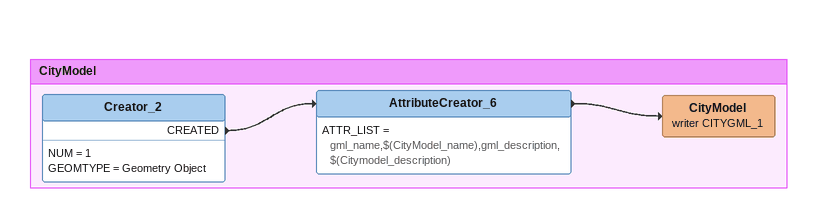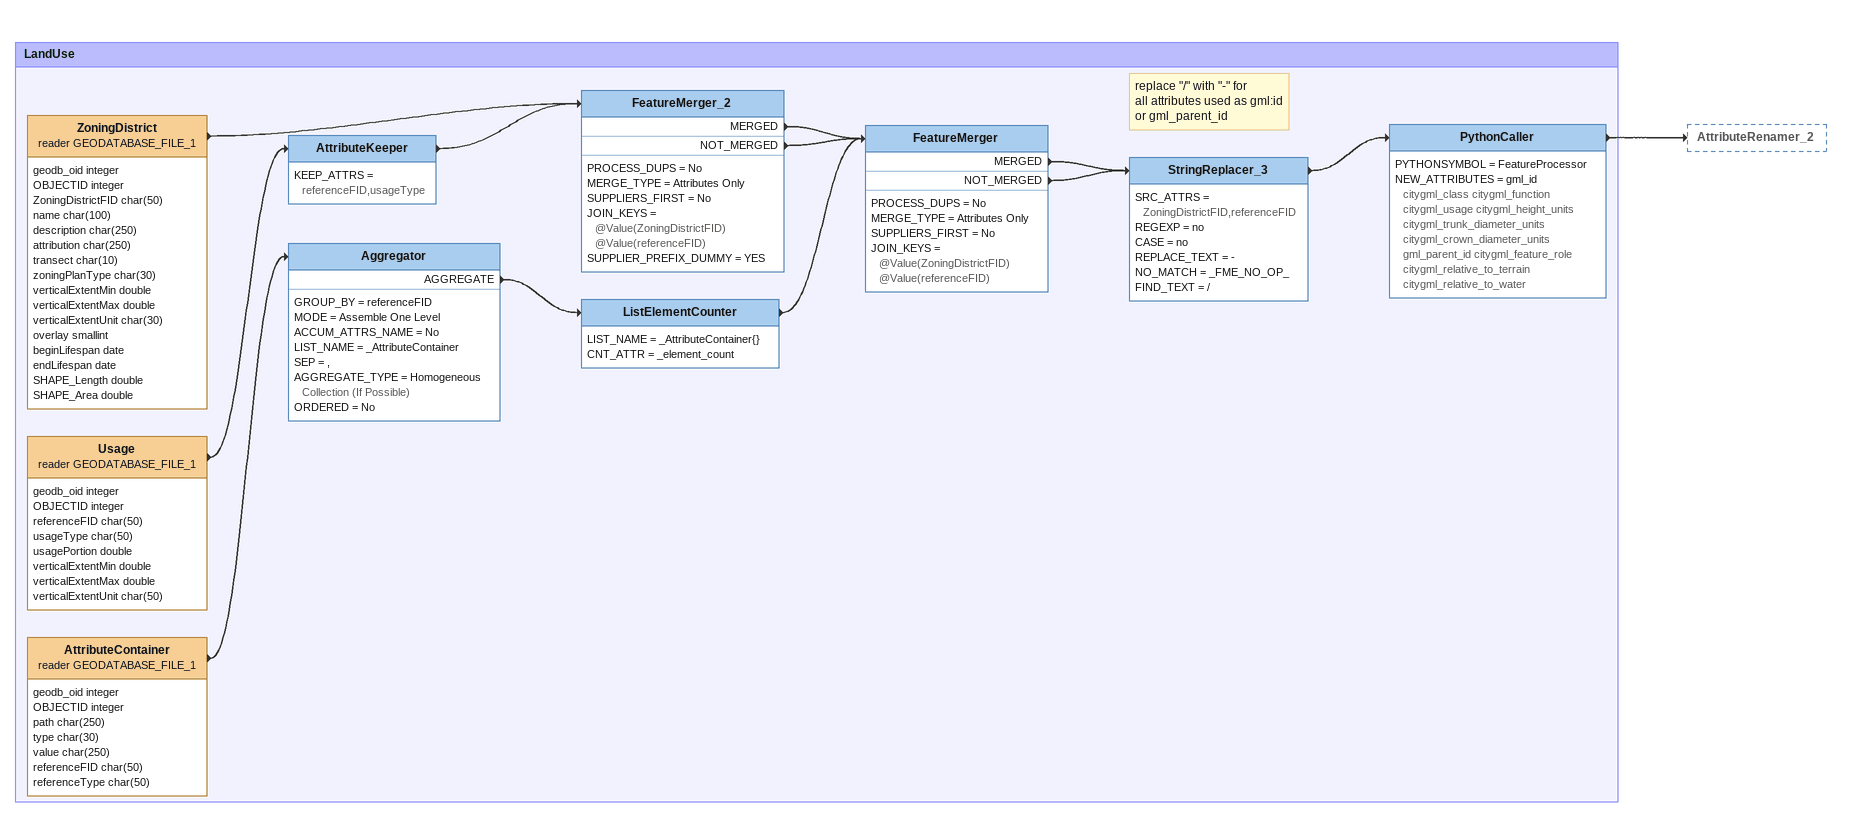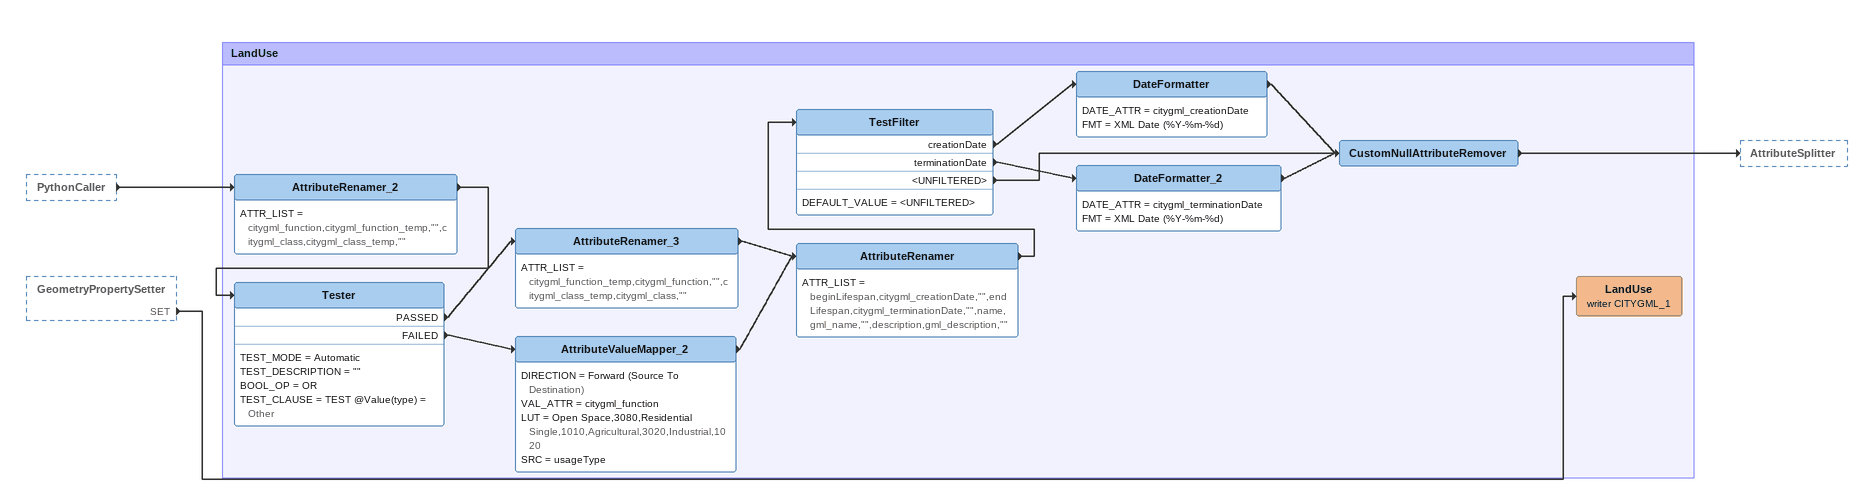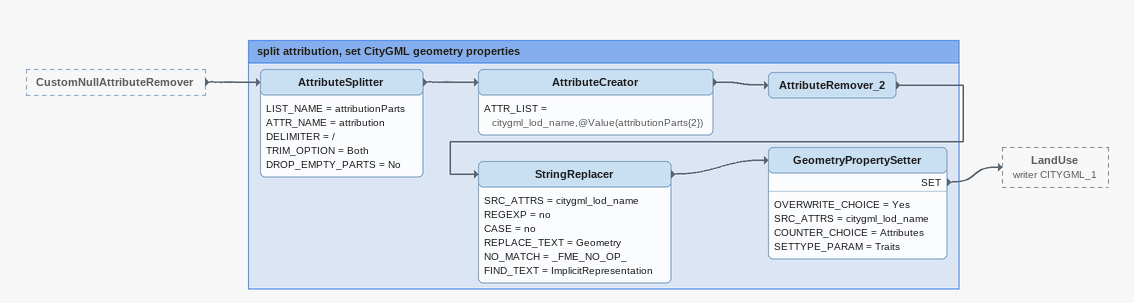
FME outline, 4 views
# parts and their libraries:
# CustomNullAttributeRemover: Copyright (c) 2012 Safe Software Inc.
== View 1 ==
Bookmark: CityModel
Creator_2
    NUM = 1
    GEOMTYPE = Geometry Object
    CREATED -> AttributeCreator_6
AttributeCreator_6
    ATTR_LIST = gml_name,$(CityModel_name),gml_description,$(Citymodel_description)
    -> CityModel (writer CITYGML_1)
CityModel (writer CITYGML_1)

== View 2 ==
Bookmark: LandUse
ZoningDistrict (reader GEODATABASE_FILE_1)
    attributes: geodb_oid integer, OBJECTID integer, ZoningDistrictFID char(50), name char(100), description char(250), attribution char(250), transect char(10), zoningPlanType char(30), verticalExtentMin double, verticalExtentMax double, verticalExtentUnit char(30), overlay smallint, beginLifespan date, endLifespan date, SHAPE_Length double, SHAPE_Area double
    -> FeatureMerger_2
Usage (reader GEODATABASE_FILE_1)
    attributes: geodb_oid integer, OBJECTID integer, referenceFID char(50), usageType char(50), usagePortion double, verticalExtentMin double, verticalExtentMax double, verticalExtentUnit char(50)
    -> AttributeKeeper
AttributeKeeper
    KEEP_ATTRS = referenceFID,usageType
    -> FeatureMerger_2
FeatureMerger_2
    PROCESS_DUPS = No
    MERGE_TYPE = Attributes Only
    SUPPLIERS_FIRST = No
    JOIN_KEYS = @Value(ZoningDistrictFID) @Value(referenceFID)
    SUPPLIER_PREFIX_DUMMY = YES
    MERGED -> FeatureMerger
    NOT_MERGED -> FeatureMerger
AttributeContainer (reader GEODATABASE_FILE_1)
    attributes: geodb_oid integer, OBJECTID integer, path char(250), type char(30), value char(250), referenceFID char(50), referenceType char(50)
    -> Aggregator
Aggregator
    GROUP_BY = referenceFID
    MODE = Assemble One Level
    ACCUM_ATTRS_NAME = No
    LIST_NAME = _AttributeContainer
    SEP = ,
    AGGREGATE_TYPE = Homogeneous Collection (If Possible)
    ORDERED = No
    AGGREGATE -> ListElementCounter
ListElementCounter
    LIST_NAME = _AttributeContainer{}
    CNT_ATTR = _element_count
    -> FeatureMerger
FeatureMerger
    PROCESS_DUPS = No
    MERGE_TYPE = Attributes Only
    SUPPLIERS_FIRST = No
    JOIN_KEYS = @Value(ZoningDistrictFID) @Value(referenceFID)
    MERGED -> StringReplacer_3
    NOT_MERGED -> StringReplacer_3
Note: replace "/" with "-" for / all attributes used as gml:id / or gml_parent_id
StringReplacer_3
    SRC_ATTRS = ZoningDistrictFID,referenceFID
    REGEXP = no
    CASE = no
    REPLACE_TEXT = -
    NO_MATCH = _FME_NO_OP_
    FIND_TEXT = /
    -> PythonCaller
PythonCaller
    PYTHONSYMBOL = FeatureProcessor
    NEW_ATTRIBUTES = gml_id citygml_class citygml_function citygml_usage citygml_height_units citygml_trunk_diameter_units citygml_crown_diameter_units gml_parent_id citygml_feature_role citygml_relative_to_terrain citygml_relative_to_water
    -> AttributeRenamer_2

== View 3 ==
PythonCaller [outside]
    -> AttributeRenamer_2
GeometryPropertySetter [outside]
    SET -> LandUse (writer CITYGML_1)

Bookmark: LandUse
AttributeRenamer_2
    ATTR_LIST = citygml_function,citygml_function_temp,"",citygml_class,citygml_class_temp,""
    -> Tester
Tester
    TEST_MODE = Automatic
    TEST_DESCRIPTION = ""
    BOOL_OP = OR
    TEST_CLAUSE = TEST @Value(type) = Other
    PASSED -> AttributeRenamer_3
    FAILED -> AttributeValueMapper_2
AttributeRenamer_3
    ATTR_LIST = citygml_function_temp,citygml_function,"",citygml_class_temp,citygml_class,""
    -> AttributeRenamer
AttributeValueMapper_2
    DIRECTION = Forward (Source To Destination)
    VAL_ATTR = citygml_function
    LUT = Open Space,3080,Residential Single,1010,Agricultural,3020,Industrial,1020
    SRC = usageType
    -> AttributeRenamer
AttributeRenamer
    ATTR_LIST = beginLifespan,citygml_creationDate,"",endLifespan,citygml_terminationDate,"",name,gml_name,"",description,gml_description,""
    -> TestFilter
TestFilter
    DEFAULT_VALUE = <UNFILTERED>
    creationDate -> DateFormatter
    terminationDate -> DateFormatter_2
    <UNFILTERED> -> CustomNullAttributeRemover
DateFormatter
    DATE_ATTR = citygml_creationDate
    FMT = XML Date (%Y-%m-%d)
    -> CustomNullAttributeRemover
DateFormatter_2
    DATE_ATTR = citygml_terminationDate
    FMT = XML Date (%Y-%m-%d)
    -> CustomNullAttributeRemover
CustomNullAttributeRemover
    -> AttributeSplitter
LandUse (writer CITYGML_1)

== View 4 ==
CustomNullAttributeRemover [outside]
    -> AttributeSplitter

Bookmark: split attribution, set CityGML geometry properties
AttributeSplitter
    LIST_NAME = attributionParts
    ATTR_NAME = attribution
    DELIMITER = /
    TRIM_OPTION = Both
    DROP_EMPTY_PARTS = No
    -> AttributeCreator
AttributeCreator
    ATTR_LIST = citygml_lod_name,@Value(attributionParts{2})
    -> AttributeRemover_2
AttributeRemover_2
    -> StringReplacer
StringReplacer
    SRC_ATTRS = citygml_lod_name
    REGEXP = no
    CASE = no
    REPLACE_TEXT = Geometry
    NO_MATCH = _FME_NO_OP_
    FIND_TEXT = ImplicitRepresentation
    -> GeometryPropertySetter
GeometryPropertySetter
    OVERWRITE_CHOICE = Yes
    SRC_ATTRS = citygml_lod_name
    COUNTER_CHOICE = Attributes
    SETTYPE_PARAM = Traits
    SET -> LandUse (writer CITYGML_1)
